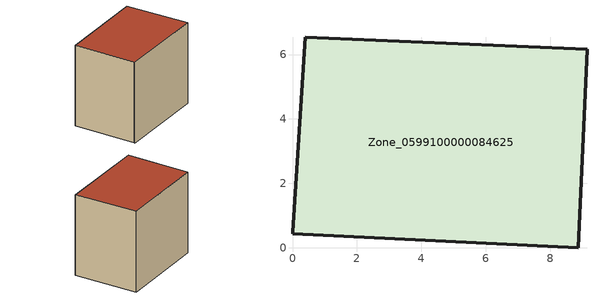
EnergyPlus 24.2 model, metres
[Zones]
Zone_0599100000084625
 floor ground (C_G): 0,0.43 0,0.49 0.4,6.54 9.14,6.16 8.87,0 z1.06
 wall outside (C_F): 0,0.43 8.87,0 9.14,6.16 0.4,6.54 0,0.49 0,0.43 z1.06:8.98
 roof outside (C_R): 0,0.49 0,0.43 8.87,0 9.14,6.16 0.4,6.54 z8.98
[BUILDING]
Pand.0599100000084625: North Axis=0; Terrain=City; Loads Convergence Tolerance Value=0.04; Temperature Convergence Tolerance Value=0.4; Solar Distribution=FullExterior; Maximum Number of Warmup Days=25; Minimum Number of Warmup Days=1
[Site:Location]
Rotterdam.The.Hague.AP_ZH_NLD Design_Conditions: Latitude=51.96; Longitude=4.45; Time Zone=1; Elevation=-4.5
[SITE:GROUNDTEMPERATURE:BUILDINGSURFACE]
18, 18, 18, 18, 18, 18, 18, 18, 18, 18, 18, 18
[MATERIAL] Thermal Absorptance=0.9; Solar Absorptance=0.7; Visible Absorptance=0.7
Name | Roughness | Thickness | Conductivity | Density | Specific Heat
G.TI.1965-1974 | MediumSmooth | 0.15 | 0.882353 | 540 | 1210
F.TI.1965-1974 | Rough | 0.3 | 0.697674 | 1920 | 840
R.TI.1965-1974 | MediumRough | 0.2 | 0.232558 | 1500 | 1000
[CONSTRUCTION]
C_G: G.TI.1965-1974
C_F: F.TI.1965-1974
C_R: R.TI.1965-1974
[ZONE]
Zone_0599100000084625: Type=1; Multiplier=1; Ceiling Height=Autocalculate; Volume=Autocalculate; Floor Area=autocalculate; Part of Total Floor Area=Yes
[ZONEINFILTRATION:DESIGNFLOWRATE]
Infil_Zone_0599100000084625: Zone or ZoneList or Space or SpaceList=Zone_0599100000084625; Schedule=AlwaysOn; Design Flow Rate Calculation Method=Flow/Area; Flow Rate per Floor Area=0.003; Constant Term Coefficient=1; Temperature Term Coefficient=0; Velocity Term Coefficient=0; Velocity Squared Term Coefficient=0
[HVACTEMPLATE:ZONE:IDEALLOADSAIRSYSTEM]
Zone_0599100000084625: Maximum Heating Supply Air Temperature=50; Minimum Cooling Supply Air Temperature=13; Maximum Heating Supply Air Humidity Ratio=0.0156; Minimum Cooling Supply Air Humidity Ratio=0.0077; Heating Limit=NoLimit; Cooling Limit=NoLimit; Dehumidification Control Type=ConstantSensibleHeatRatio; Cooling Sensible Heat Ratio=0.7; Dehumidification Setpoint=60; Humidification Control Type=None; Humidification Setpoint=30; Outdoor Air Method=None; Outdoor Air Flow Rate per Person=0.00944; Outdoor Air Flow Rate per Zone Floor Area=0; Outdoor Air Flow Rate per Zone=0; Demand Controlled Ventilation Type=None; Outdoor Air Economizer Type=NoEconomizer; Heat Recovery Type=None; Sensible Heat Recovery Effectiveness=0.7; Latent Heat Recovery Effectiveness=0.65
[ZONECONTROL:THERMOSTAT]
ThermostatControl_Zone_0599100000084625: Zone or ZoneList=Zone_0599100000084625; Control Type Schedule=DualSetpointControlType; Control 1=Thermostat_Zone_0599100000084625; Temperature Difference Between Cutout And Setpoint=0
[THERMOSTATSETPOINT:DUALSETPOINT]
Thermostat_Zone_0599100000084625: Heating Setpoint Temperature Schedule=HeatingSetpoint_Zone_0599100000084625; Cooling Setpoint Temperature Schedule=CoolingSetpoint_Zone_0599100000084625
[SCHEDULE:COMPACT]
HeatingSetpoint_Zone_0599100000084625: Through: 12/31, For: AllDays, Until: 24:00, 21
CoolingSetpoint_Zone_0599100000084625: Through: 12/31, For: AllDays, Until: 24:00, 24
DualSetpointControlType: Through: 12/31, For: AllDays, Until: 24:00, 4
AlwaysOn: Through: 12/31, For: AllDays, Until: 24:00, 1
